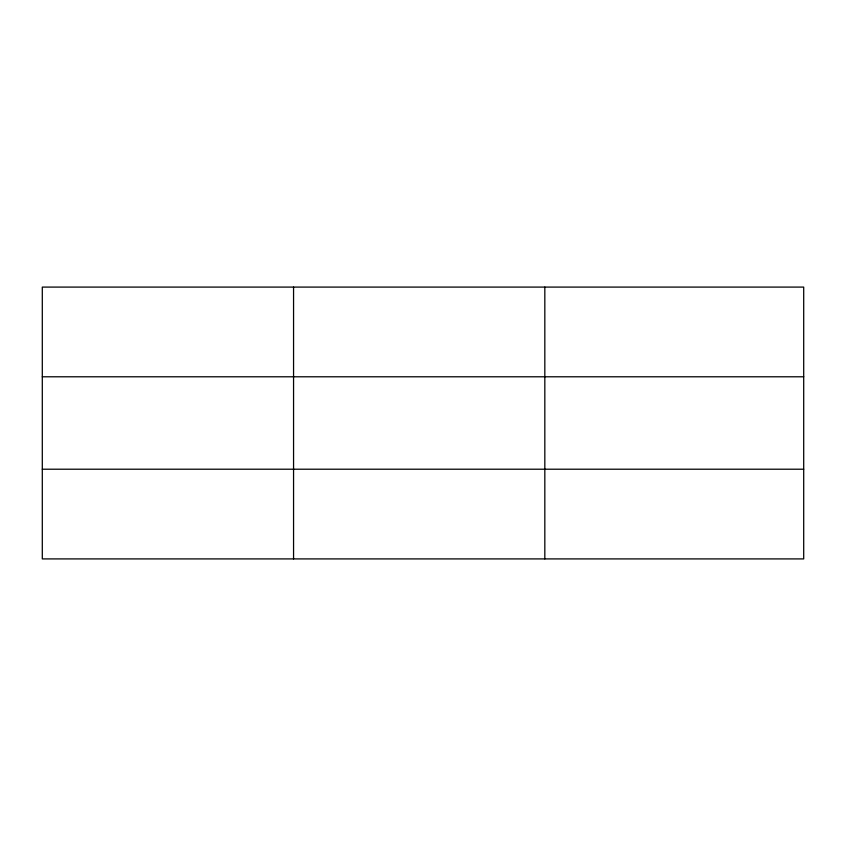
<?xml version="1.0" encoding="UTF-8"?>
<svg xmlns="http://www.w3.org/2000/svg" width="846" height="846" viewBox="0 0 846 846"><rect width="100%" height="100%" fill="white"/><g stroke="black" fill="none" stroke-linecap="round" stroke-linejoin="round"><path stroke-width="1.27" d="M293.562 558.91L293.562 287.09M544.824 558.91L544.824 287.09M803.7 376.787L803.7 287.09L42.3 287.09L42.3 558.91L803.7 558.91L803.7 376.787L42.3 376.787M42.3 469.213L803.7 469.213"/></g></svg>
